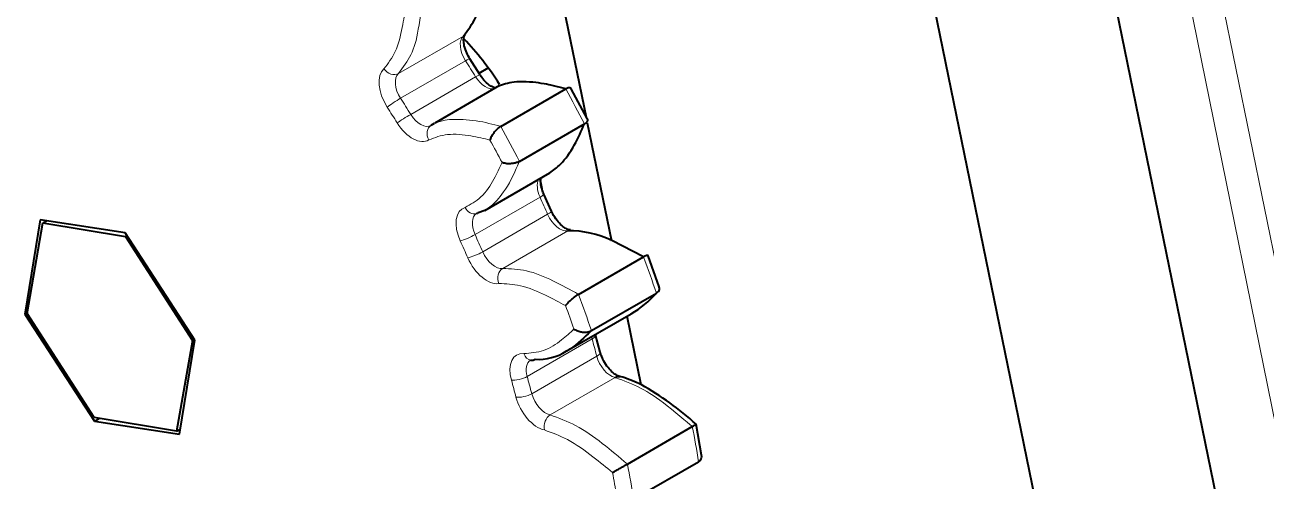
# Model space of a CAD drawing. Header units: inches. Extents: x 0 to 11, y 0 to 8.5.
# Drawn here: x 6.7585 to 7.1188, y 5.7456 to 5.8781 of the extents above; entities that cross this region are included whole.
import ezdxf

# ---------------------------------------------------------------- set-up
doc = ezdxf.new("R2010")
doc.units = ezdxf.units.IN
doc.header["$LTSCALE"] = 0.5
doc.header["$MEASUREMENT"] = 0
doc.layers.add('TANGENT_LINES', color=7, linetype='Continuous', lineweight=15)
doc.layers.add('Visible', color=7, linetype='Continuous', lineweight=40)

msp = doc.modelspace()

# ---------------------------------------------------------------- linework, layer by layer
at = {"layer": 'TANGENT_LINES'}
for p, q in [((7.169243959545326, 5.527431677565188), (7.064246657645474, 6.043049314768292)), ((7.077883644681362, 6.023093177673092), (7.177285414019258, 5.534953915878535)), ((6.885759912007313, 5.874815512693749), (6.866903731175672, 5.863928891748202)), ((6.867507486893843, 5.856731933152864), (6.886363667725484, 5.867618554098411)), ((6.889307291909437, 5.862963994840383), (6.870451111077795, 5.852077373894836)), ((6.877389361676562, 5.849512075460399), (6.879981446027181, 5.850328626378532)), ((6.889133536384811, 5.817160594905047), (6.907989717216452, 5.828047215850595)), ((6.910204426197025, 5.823061036494574), (6.891348245365385, 5.812174415549027)), ((6.894177541633249, 5.825843073992187), (6.892001917637814, 5.82420927852941)), ((6.897174707837773, 5.807353528295861), (6.916030888669415, 5.818240149241408)), ((6.904246704908182, 5.775990224856453), (6.923102885739824, 5.786876845801999)), ((6.924449521206639, 5.78187234633481), (6.905593340374998, 5.770985725389263)), ((6.910922961982926, 5.764824322324272), (6.929779142814567, 5.775710943269819))]:
    msp.add_line(p, q, dxfattribs=at)
at = {"layer": 'TANGENT_LINES', "extrusion": (0, 0, -1)}
for centre, major_axis, ratio, start_param, end_param in [((6.889125945031878, 5.869808125348283), (-0.003030782360447963, 0.005249469099347234), 0.5773502727292966, 10.91049599054452, 12.44855019274431), ((6.867912741596281, 5.857560676784543), (-0.004697449011787406, 0.00813622045414454), 0.5773502727292966, 10.91049599054453, 12.44855019274451), ((6.865052705822429, 5.866682519196988), (0.002212489272360661, -0.002493191194192717), 0.8108359706096768, 0.1647315704413731, 1.735527897235657), ((6.892168696819547, 5.864996822132203), (-0.003030782360447963, 0.005249469099347234), 0.5773502727292966, 9.541627891807922, 10.94114270888684), ((6.785480826539267, 5.791711952421862), (-0.08999999917232201, 0.1558845731590408), 0.577350272729297, 1.485718029775272, 1.516364748117501), ((6.87095549338395, 5.852749373568463), (-0.004697449011787406, 0.00813622045414454), 0.5773502727292966, 9.403088506687048, 10.94114270888689), ((6.78548082653926, 5.791711952421856), (-0.1079999990067959, 0.1870614877908654), 0.5773502727292966, 1.600052422705605, 1.653357767474361), ((6.911480259522025, 5.828904208044425), (-0.003030782360447963, 0.005249469099347234), 0.5773502727292966, 11.16182340283187, 12.20648272812275), ((6.906070222589683, 5.827575944693499), (0.003034010525128395, 0.001380540200255407), 0.1351174078092582, 0.0135374328725805, 0.9487568822179895), ((6.890267056086429, 5.816656759480685), (-0.004697449011787406, 0.00813622045414454), 0.5773502727292966, 11.16182340283171, 12.69987760503171), ((6.888593712382273, 5.826442410818223), (0.0009692573429638966, -0.003189302637603036), 0.809230715257391, 12.566039172738, 13.95109745167632), ((6.908243918440986, 5.822682101992219), (0.003058484144464014, 0.001325437983903186), 0.1597280321368281, 0.001756108683708401, 0.9460898068084542), ((6.913769549624527, 5.823750117304212), (-0.003030782360447963, 0.005249469099347234), 0.5773502727292966, 9.654415918973998, 11.19247012117401), ((6.887214041758042, 5.816689323747951), (0.003034010525128395, 0.001380540200255407), 0.1351174078092582, 0.9487568822179895, 2.519553209012848), ((6.785480826539269, 5.791711952421858), (-0.08999999917232201, 0.1558845731590408), 0.577350272729297, 1.737045442062455, 1.767692160404682), ((6.889387737609345, 5.811795481046672), (0.003058484144464015, 0.001325437983903188), 0.1597280321368301, 0.9460898068080296, 2.516886133603018), ((6.892556346188931, 5.811502668740472), (-0.004697449011787406, 0.00813622045414454), 0.5773502727292966, 9.654415918974188, 11.19247012117413), ((6.78548082653926, 5.791711952421856), (-0.1079999990067959, 0.1870614877908654), 0.5773502727292966, 1.851379834992788, 1.904685179761548), ((6.9271023694342, 5.786347410968453), (-0.003030782360447963, 0.005249469099347234), 0.5773502727292966, 11.4131508151188, 11.53345669207773), ((6.905889165998603, 5.774099962404712), (-0.004697449011787406, 0.00813622045414454), 0.5773502727292966, 11.41315081511906, 12.95120501731895), ((6.928494353334974, 5.781174383180735), (-0.003030782360447963, 0.005249469099347234), 0.5773502727292966, 9.905743331261263, 11.44379753346118), ((6.785480826539271, 5.791711952421855), (-0.08999999917232201, 0.1558845731590408), 0.577350272729297, 1.988372854349634, 2.019019572691867), ((6.907281149899378, 5.768926934616995), (-0.004697449011787406, 0.00813622045414454), 0.5773502727292966, 9.905743331261434, 11.44379753346124), ((6.911629484433226, 5.761819905636372), (-0.0006992334418050137, -0.003259169174033873), 0.7238639977488379, 0.9914286880372732, 2.562225014831801), ((6.78548082653926, 5.791711952421856), (-0.1079999990067959, 0.1870614877908654), 0.5773502727292966, 2.102707247279971, 2.156012592048728)]:
    msp.add_ellipse(centre, major_axis=major_axis, ratio=ratio, start_param=start_param, end_param=end_param, dxfattribs=at)
at = {"layer": 'TANGENT_LINES'}
for centre, major_axis, ratio, start_param, end_param in [((6.884844655496695, 5.86641448038117), (0.002801292866614676, 0.001806618218264405), 0.06938236575505001, 0.009031543623792554, 0.9536074353359325), ((6.804337007370909, 5.802598573367409), (0.08999999917232201, -0.1558845731590408), 0.577350272729297, 1.62522790547229, 1.655874623814516), ((6.870269764200236, 5.858921504402735), (0.003030782360447963, -0.005249469099347234), 0.5773502727292966, 9.542598382384085, 11.08065258458419), ((6.887733768121685, 5.861846116664958), (0.002832921439046477, 0.00175660673780501), 0.0444212549721734, 0.005732901012940253, 0.9546177583927126), ((6.804337007370901, 5.802598573367403), (0.1079999990067959, -0.1870614877908654), 0.5773502727292966, 1.488234886115434, 1.541540230884192), ((6.865988474665055, 5.855527859435623), (0.002801292866614676, 0.001806618218264405), 0.06938236575504983, 0.9536074353355445, 2.524403762130453), ((6.783123803935312, 5.790351124803669), (0.08833333252098259, -0.1529978218042436), 0.5773502727292965, 1.625227905472287, 1.655874623814517), ((6.868877587290044, 5.85095949571941), (0.002832921439046477, 0.00175660673780501), 0.04442125497217344, 0.9546177583931335, 2.525414085188022), ((6.873312515987905, 5.854110201186656), (0.003030782360447963, -0.005249469099347234), 0.5773502727292966, 11.05000586624193, 12.56637061435943), ((6.878110737245223, 5.846034713209411), (-0.001773879243816936, 0.002822138114881442), 0.8163045327236821, 12.53570911162176, 14.10650543841679), ((6.783123803935305, 5.790351124803663), (0.1063333323554564, -0.184174736436068), 0.5773502727292968, 1.497436593708894, 1.532338523290723), ((6.80433700737091, 5.802598573367406), (0.08999999917232201, -0.1558845731590408), 0.577350272729297, 1.373900493185106, 1.404547211527338), ((6.892624078690384, 5.818017587098877), (0.003030782360447963, -0.005249469099347234), 0.5773502727292966, 9.424858822161806, 10.82932517229682), ((6.783123803935314, 5.790351124803665), (0.08833333252098259, -0.1529978218042436), 0.5773502727292965, 1.373900493185106, 1.404547211527335), ((6.894913368792886, 5.812863496358665), (0.003030782360447963, -0.005249469099347234), 0.5773502727292966, 10.7986784539545, 12.33673265615453), ((6.804337007370901, 5.802598573367403), (0.1079999990067959, -0.1870614877908654), 0.5773502727292966, 1.236907473828252, 1.290212818597009), ((6.898418247599213, 5.804323525171895), (-0.0004614688881999741, 0.003301235765033239), 0.795062619443983, 0.3114348925187467, 1.882231219313979), ((6.783123803935305, 5.790351124803663), (0.1063333323554564, -0.184174736436068), 0.5773502727292968, 1.246109181421708, 1.281011111003542), ((6.92090351762188, 5.787167988905063), (-0.00321003336711999, -0.0008982187334315762), 0.3311272577138454, 2.229216627133816, 3.119139123398628), ((6.804337007370911, 5.802598573367402), (0.08999999917232201, -0.1558845731590408), 0.577350272729297, 1.122573080897927, 1.153219799240156), ((6.922225215394866, 5.782256165353932), (-0.003227393746047598, -0.0008336910213526161), 0.3538410195480635, 2.236083613070011, 3.144994614197292), ((6.905655757101933, 5.784020060008722), (0.0002934666509284365, 0.003320389801800983), 0.7567785179230961, 2.058860213484508, 3.142872331468774), ((6.908246188602559, 5.775460790022906), (0.003030782360447963, -0.005249469099347234), 0.5773502727292966, 9.424032129539503, 10.57799776000969), ((6.902047336790239, 5.776281367959515), (-0.00321003336711999, -0.0008982187334315762), 0.3311272577138454, 0.6584203003385692, 2.229216627133856), ((6.783123803935315, 5.790351124803662), (0.08833333252098259, -0.1529978218042436), 0.5773502727292965, 1.122573080897921, 1.153219799240146), ((6.903369034563225, 5.771369544408384), (-0.003227393746047598, -0.0008336910213526157), 0.3538410195480635, 0.6652872862748158, 2.23608361306997), ((6.909638172503334, 5.770287762235188), (0.003030782360447963, -0.005249469099347234), 0.5773502727292966, 10.5473510416673, 12.08540524386722), ((6.804337007370901, 5.802598573367403), (0.1079999990067959, -0.1870614877908654), 0.5773502727292966, 0.9855800615410696, 1.038885406309826), ((6.783123803935305, 5.790351124803663), (0.1063333323554564, -0.184174736436068), 0.5773502727292968, 0.9947817691345278, 1.029683698716357)]:
    msp.add_ellipse(centre, major_axis=major_axis, ratio=ratio, start_param=start_param, end_param=end_param, dxfattribs=at)
for points, knots in [([(6.873806123302241, 5.884599873800759), (6.873806119186936, 5.884599785154854), (6.873805646832443, 5.884589610382791), (6.872689021475046, 5.87566006515074), (6.870992243322937, 5.869490001478942), (6.86822986857362, 5.865732676431331), (6.866903731175672, 5.863928891748202)], [0, 0, 0, 0, 0.003024782398369469, 0.3471843523134736, 0.6866018107875633, 1, 1, 1, 1]), ([(6.862695683218474, 5.865321691578795), (6.86387526778879, 5.866853031084919), (6.866365933522486, 5.870086419288303), (6.868127163846485, 5.877325195451635), (6.868686345564268, 5.881420774937573), (6.86895349710853, 5.883377456190766)], [0, 0, 0, 0, 0.3196659983561324, 0.6749674151126395, 1, 1, 1, 1]), ([(6.879981446027181, 5.850328626378532), (6.880666534910518, 5.850447271171006), (6.882525383854507, 5.85076918961482), (6.889792049474161, 5.850433854538988), (6.894316745186321, 5.849192105802419), (6.896593818807889, 5.848567190123546)], [0, 0, 0, 0, 0.2247674850500838, 0.6098607237543219, 1, 1, 1, 1]), ([(6.893466852746532, 5.844616099679212), (6.891694536936962, 5.845041587345405), (6.887983011611307, 5.84593262958534), (6.881100146501943, 5.846708171428951), (6.877479838496567, 5.845330665552978), (6.875753714641267, 5.844673885591217)], [0, 0, 0, 0, 0.3234932331697118, 0.677448861598796, 1, 1, 1, 1]), ([(6.886236689778318, 5.82508158320003), (6.887847380171717, 5.825937084448829), (6.891194892756146, 5.827715080523112), (6.894760067700313, 5.83325440963922), (6.89625324472391, 5.836521801676004), (6.896964732216364, 5.838078689124965)], [0, 0, 0, 0, 0.326821157674159, 0.6792354028155846, 1, 1, 1, 1]), ([(6.902019460509196, 5.838426861496558), (6.902019432824471, 5.838426785805305), (6.902016255185556, 5.838418098001353), (6.899184581477794, 5.831443951300244), (6.895346471177772, 5.82692743818381), (6.894453328200751, 5.826098908982183), (6.894177541633249, 5.825843073992187)], [0, 0, 0, 0, 0.003597556466825229, 0.4129257258287169, 0.8187219704932225, 1, 1, 1, 1]), ([(6.897174707837773, 5.807353528295861), (6.899456236712123, 5.807269516840187), (6.904217486792651, 5.807094196003977), (6.91187288069811, 5.803850563317725), (6.916724041792187, 5.80117359453112), (6.91916435086513, 5.7998269826394)], [0, 0, 0, 0, 0.3137731003491046, 0.6548031086084076, 1, 1, 1, 1]), ([(6.915407965959126, 5.796555729606094), (6.913560020429666, 5.797551188898535), (6.909688888690503, 5.799636506891181), (6.90240998264638, 5.802745785195956), (6.898099116263357, 5.80289307073471), (6.896061224995258, 5.802962697553701)], [0, 0, 0, 0, 0.325052455084351, 0.6809296354843439, 1, 1, 1, 1]), ([(6.903298734497978, 5.782659232390529), (6.905222172888036, 5.782788717572135), (6.90911603430284, 5.783050850924079), (6.914337770902, 5.786454949141167), (6.916706944732914, 5.788715983442756), (6.917822923122651, 5.789781023663152)], [0, 0, 0, 0, 0.3405198398164559, 0.6893577002991557, 1, 1, 1, 1]), ([(6.952191236267007, 5.761463498907237), (6.95219116025461, 5.761463570947067), (6.952182390469751, 5.761471882404674), (6.943978359132484, 5.768416924271376), (6.937640337663576, 5.772768272057893), (6.932331551462965, 5.774755503340524), (6.929779142814567, 5.775710943269819)], [0, 0, 0, 0, 0.002987032458712548, 0.344623156056023, 0.6849016966911471, 1, 1, 1, 1]), ([(6.910922961982926, 5.764824322324271), (6.913395557791691, 5.76393642964958), (6.918538340283635, 5.762089690734171), (6.926199697054336, 5.75661839020313), (6.930953417749589, 5.752593412025563), (6.933335055435365, 5.75057687796169)], [0, 0, 0, 0, 0.3160381958732492, 0.6573317380707674, 1, 1, 1, 1]), ([(6.929037178764648, 5.7481055013943), (6.927228314089975, 5.749612181747057), (6.923424358907278, 5.752780657872876), (6.916139312382791, 5.758009383022706), (6.911481734085831, 5.759670937494608), (6.90927246182927, 5.760459078018179)], [0, 0, 0, 0, 0.3227659939829906, 0.6787613207342387, 1, 1, 1, 1])]:
    msp.add_open_spline(points, degree=3, knots=knots, dxfattribs=at)
at = {"layer": 'Visible'}
for p, q in [((7.100451581146255, 5.502313570672817), (6.972024402446573, 6.129905261523733)), ((7.147592033225358, 5.529530123036685), (7.03321550433113, 6.088459781767599)), ((6.92146523251296, 5.851191927937982), (6.889009356488367, 6.009795724412814)), ((6.890566689560732, 5.863602723402762), (6.887645948363311, 5.868221098599434)), ((6.890305503117181, 5.864015720279608), (6.89297189400332, 5.86555516175661)), ((6.896270639123923, 5.860413517001783), (6.877414458292282, 5.849526896056236)), ((6.896593818807889, 5.848567190123547), (6.91544999963953, 5.859453811069094)), ((6.91544999963953, 5.859453811069094), (6.91109494544053, 5.860567279096241)), ((6.921656160360457, 5.850862708119333), (6.917056626012567, 5.8594591308866)), ((6.876408316349274, 5.848899916529595), (6.877389361676562, 5.849512075460399)), ((6.902019460509196, 5.838426861496559), (6.920875641340837, 5.849313482442105)), ((6.928806409321048, 5.815317422148228), (6.92180456405877, 5.849533699043205)), ((6.892009040251528, 5.824213386124004), (6.910865221083169, 5.835100007069551)), ((6.91130240258545, 5.824007539976122), (6.909104233114811, 5.828956484893753)), ((6.892001917637814, 5.82420927852941), (6.890023696422878, 5.823453262303526)), ((6.762938274808417, 5.821438034564286), (6.758456447539931, 5.794123694847648)), ((6.75915734366565, 5.794296132625117), (6.763721678964424, 5.820572951150693)), ((6.787605631203791, 5.817665464520302), (6.762938274808417, 5.821438034564286)), ((6.763721678964424, 5.820572951150693), (6.764742195976894, 5.82116214691533)), ((6.763721678964424, 5.820572951150693), (6.78768787551088, 5.816627745319393)), ((6.807791160330678, 5.786578554759679), (6.787605631203791, 5.817665464520302)), ((6.78768787551088, 5.816627745319393), (6.788118145667604, 5.816876161907156)), ((6.78768787551088, 5.816627745319393), (6.807089736758562, 5.786405720962518)), ((6.938020531696771, 5.810713603584946), (6.928793130145153, 5.815442732336229)), ((6.91916435086513, 5.7998269826394), (6.938020531696771, 5.810713603584946)), ((6.942556851173198, 5.802036249648657), (6.939353971849131, 5.811021821903071)), ((6.922910246744705, 5.789318579649776), (6.941766427576346, 5.800205200595323)), ((6.758456447539931, 5.794123694847648), (6.759202177850098, 5.794554242437686)), ((6.758456447539931, 5.794123694847648), (6.778641976666818, 5.763036785087024)), ((6.778559204913332, 5.764074108268242), (6.75915734366565, 5.794296132625117)), ((6.915625642556633, 5.783307186943482), (6.934481823388275, 5.794193807889028)), ((6.937342853907506, 5.773601939910638), (6.933271977079916, 5.793495302805785)), ((6.807089736758562, 5.786405720962518), (6.802525401459788, 5.760128902436943)), ((6.803309333062192, 5.75926421504304), (6.807791160330678, 5.786578554759679)), ((6.807089736758562, 5.786405720962518), (6.807681529533881, 5.786747392676464)), ((6.925452609140914, 5.783089856375284), (6.924113550989, 5.788066207638494)), ((6.905184729223554, 5.780696207343645), (6.905362290451005, 5.780699670206921)), ((6.802525401459788, 5.760128902436943), (6.778559204913332, 5.764074108268242)), ((6.778641976666818, 5.763036785087024), (6.780021686914001, 5.763833361159872)), ((6.778641976666818, 5.763036785087024), (6.803309333062192, 5.75926421504304)), ((6.933335055435365, 5.750576877961691), (6.952191236267007, 5.761463498907237)), ((6.954904569547814, 5.753182064510075), (6.953305520327351, 5.762106809545587)), ((6.802525401459788, 5.760128902436943), (6.803548097444844, 5.760719356231974)), ((6.935165837078654, 5.740360682216472), (6.954022017910295, 5.751247303162019))]:
    msp.add_line(p, q, dxfattribs=at)
for centre, radius, start, end in [((6.916765017383107, 5.791079004131388), 0.0271710645477111, 63.72493796456058, 91.5482498383758), ((6.919094351773951, 5.820259781814335), 0.0302689485952112, 300.5544410428369, 318.5056382166335), ((6.907366112718662, 5.796687871722005), 0.0157245829974979, 267.1156472092991, 301.685707690777), ((6.895528469626976, 5.698842176548296), 0.08568257223426927, 47.60155648748353, 60.78238152387718)]:
    msp.add_arc(centre, radius, start, end, dxfattribs=at)
at = {"layer": 'Visible', "extrusion": (0, 0, -1)}
for centre, major_axis, ratio, start_param, end_param in [((6.883908886654071, 5.877569140142535), (0.002212489272360671, -0.002493191194192708), 0.8108359706096845, 12.51223481431344, 12.73110218479998), ((6.888593712382273, 5.826442410818223), (0.0009692573429638966, -0.003189302637603036), 0.809230715257391, 12.38030112488152, 12.566039172738), ((6.930485665264867, 5.772706526581919), (-0.0006992334418050281, -0.003259169174033868), 0.7238639977488416, 2.562225014831906, 3.160519714871753)]:
    msp.add_ellipse(centre, major_axis=major_axis, ratio=ratio, start_param=start_param, end_param=end_param, dxfattribs=at)
at = {"layer": 'Visible'}
for centre, major_axis, ratio, start_param, end_param in [((6.871900206804962, 5.841606158520479), (0.0266666664214311, -0.04618802167675694), 0.5773502727292965, 1.653858066681738, 1.974895547750797), ((6.871900206804962, 5.841606158520479), (0.0266666664214311, -0.04618802167675694), 0.5773502727292965, 0.9961326242522746, 1.080436053005968), ((6.917274428430854, 5.815210146117441), (-0.0004614688881999782, 0.003301235765033238), 0.7950626194439845, 12.56593251360066, 12.87780550687784), ((6.92090351762188, 5.787167988905063), (-0.00321003336711999, -0.0008982187334315762), 0.3311272577138454, 3.119139123398628, 3.141113177504464), ((6.905655757101933, 5.784020060008722), (0.0002934666509284365, 0.003320389801800983), 0.7567785179230961, 9.42605763864836, 9.912841847458989)]:
    msp.add_ellipse(centre, major_axis=major_axis, ratio=ratio, start_param=start_param, end_param=end_param, dxfattribs=at)
for points, knots in [([(6.885759912007313, 5.874815512693749), (6.887075330192671, 5.876533700684292), (6.889815376575232, 5.880112725849412), (6.891691171466108, 5.887712203069319), (6.892337095458277, 5.892883073829746), (6.892662304133882, 5.895486494746307)], [0, 0, 0, 0, 0.3143448417763038, 0.654787546784502, 1, 1, 1, 1]), ([(6.885816818546356, 5.873552706089657), (6.885816479260161, 5.873557627096224), (6.885813979282579, 5.873593886768018), (6.885863166944755, 5.874709665896149), (6.886105403847687, 5.87505922045426), (6.886120368894512, 5.875074747692076), (6.886122670378158, 5.875077135635416)], [0, 0, 0, 0, 0.08378780971199985, 0.6173774490133138, 0.9411562453618705, 1, 1, 1, 1]), ([(6.887645948363311, 5.868221098599435), (6.887329510978327, 5.86875326004745), (6.886673105073242, 5.869857155900195), (6.88594212457907, 5.871967001906906), (6.885856155650998, 5.873054908736909), (6.885816818546356, 5.873552706089657)], [0, 0, 0, 0, 0.3354961135928503, 0.6959406206282239, 1, 1, 1, 1]), ([(6.894619077556186, 5.859853457062715), (6.894335029570835, 5.859971316942588), (6.893683851338591, 5.860241509981037), (6.892414509256217, 5.861199623863468), (6.891093274006736, 5.862763468797763), (6.890718679830948, 5.863360485837331), (6.890566689560732, 5.863602723402762)], [0, 0, 0, 0, 0.2106412588585947, 0.4828937702587914, 0.7901859647887163, 1, 1, 1, 1]), ([(6.895230156198552, 5.859761404811463), (6.895226512772672, 5.859759575373624), (6.895205286706219, 5.859748917336264), (6.894703918788049, 5.85981638582455), (6.894639147560806, 5.859844687506865), (6.894619077556186, 5.859853457062715)], [0, 0, 0, 0, 0.1251161863063088, 0.7289086075719703, 1, 1, 1, 1]), ([(6.91109494544053, 5.860567279096241), (6.91030952938462, 5.860735151779384), (6.908273653877139, 5.861170294251214), (6.901081509108979, 5.861924271220841), (6.897766938006619, 5.860878642370754), (6.896245542508321, 5.860398696406016)], [0, 0, 0, 0, 0.2536209323078562, 0.6574103500743325, 1, 1, 1, 1]), ([(6.917052174303712, 5.859467058635007), (6.917040299634547, 5.859493033121977), (6.917004419704206, 5.859571516384982), (6.916628102391073, 5.859846542853472), (6.916094278519224, 5.859769620287127), (6.915676135877465, 5.859564657335707), (6.91544999963953, 5.859453811069094)], [0, 0, 0, 0, 0.1259565012111827, 0.3805841179301657, 0.6650129326692338, 1, 1, 1, 1]), ([(6.896593818807889, 5.848567190123546), (6.896344726162735, 5.848402348036497), (6.895834333090339, 5.848064585116128), (6.895121218617374, 5.847373540016275), (6.894444245124833, 5.846532504794847), (6.893893403570362, 5.845739867465747), (6.893478112958227, 5.844664083939665), (6.893468294937831, 5.844622245432486), (6.893466852746532, 5.844616099679212)], [0, 0, 0, 0, 0.181915222623255, 0.3727459288616384, 0.5688581880404575, 0.7697074187910656, 0.9661718000840591, 1, 1, 1, 1]), ([(6.910858098469456, 5.835095899474957), (6.911891543286937, 5.83583562186561), (6.91425639936489, 5.837528346007183), (6.918236123211604, 5.843112351286921), (6.919993252809336, 5.847240449886251), (6.920875641340837, 5.849313482442105)], [0, 0, 0, 0, 0.2787137713412701, 0.6377872770912822, 1, 1, 1, 1]), ([(6.921703564820771, 5.850150874235645), (6.921636476425499, 5.850019674763316), (6.921484562648777, 5.849722588996626), (6.921093822323729, 5.849460068329327), (6.920875641340837, 5.849313482442105)], [0, 0, 0, 0, 0.4416215350573741, 1, 1, 1, 1]), ([(6.921659375372323, 5.850856362939711), (6.921677391249094, 5.850830893675035), (6.921731873870056, 5.850753870929428), (6.921756219128241, 5.850246792114485), (6.921716139243087, 5.850173780470181), (6.921703564820771, 5.850150874235645)], [0, 0, 0, 0, 0.2531963030242904, 0.7657022958790252, 1, 1, 1, 1]), ([(6.902019460509196, 5.838426861496558), (6.901751520736397, 5.838297343034915), (6.901202415542716, 5.838031913012252), (6.900235700929301, 5.837809994630437), (6.89915379464203, 5.837724832558997), (6.898169512762269, 5.837731649735012), (6.897012303636974, 5.838057424185323), (6.896970870543639, 5.838075945226268), (6.896964732216364, 5.838078689124965)], [0, 0, 0, 0, 0.1802587501561524, 0.3694151670111545, 0.5645799123553791, 0.7659037338389756, 0.9653185562567229, 1, 1, 1, 1]), ([(6.909104233114811, 5.828956484893753), (6.908877493854207, 5.829505600181625), (6.908421217345068, 5.830610606901666), (6.90810424913778, 5.832476965557403), (6.908206599683174, 5.833258129380058), (6.908251069533835, 5.833597533907912)], [0, 0, 0, 0, 0.3584071389531572, 0.7212370622366306, 1, 1, 1, 1]), ([(6.916812959542654, 5.818511381882474), (6.916702084542094, 5.818512557715748), (6.916411957320943, 5.818515634525117), (6.915465249914512, 5.818884440893065), (6.914224117842191, 5.819794037544449), (6.912900268371366, 5.821164045655274), (6.911681223195956, 5.823137925863166), (6.911407898614086, 5.823765365097517), (6.91130240258545, 5.824007539976122)], [0, 0, 0, 0, 0.09055846617894907, 0.2369648343783093, 0.4217417933664898, 0.6320244957920623, 0.8579712294317238, 1, 1, 1, 1]), ([(6.93935006143407, 5.811032159689479), (6.939348146198081, 5.8110428797131), (6.939341323005295, 5.811081070718425), (6.939069612107619, 5.811203060816505), (6.938636817543587, 5.811034689633531), (6.938240509758318, 5.810828212555641), (6.938020531696771, 5.810713603584946)], [0, 0, 0, 0, 0.0876170793012339, 0.312143373993005, 0.6181922918626859, 1, 1, 1, 1]), ([(6.941766427576346, 5.800205200595322), (6.941977326589511, 5.800359724807548), (6.94238368791876, 5.800657462873451), (6.942688307914313, 5.801229622925755), (6.942601529031212, 5.801927791898047), (6.942566854928837, 5.802011738904091), (6.942557086281117, 5.802035389083132)], [0, 0, 0, 0, 0.3099650695013865, 0.597242328319223, 0.8865320933513494, 1, 1, 1, 1]), ([(6.91916435086513, 5.7998269826394), (6.918909022308525, 5.799668800640918), (6.918386111767045, 5.799344845359232), (6.917593810128579, 5.798745721034162), (6.91678504496602, 5.798047965780175), (6.916103061248617, 5.797416702188632), (6.915432462026672, 5.796592241900755), (6.915411050151153, 5.796560326708379), (6.915407965959126, 5.796555729606094)], [0, 0, 0, 0, 0.1850447055854101, 0.3789698593921854, 0.5768981840008195, 0.7769983383260602, 0.9678785753102456, 1, 1, 1, 1]), ([(6.922910246744705, 5.789318579649775), (6.922910210994679, 5.789318531530848), (6.922906078623981, 5.789312969430231), (6.918102305557322, 5.784609259261767), (6.916361477522294, 5.783694040672062), (6.915625597776237, 5.783307161089572)], [0, 0, 0, 0, 0.005012519452310266, 0.579400653147946, 1, 1, 1, 1]), ([(6.917822923122651, 5.789781023663152), (6.917828996646102, 5.789776396384387), (6.91786934481612, 5.789745656035417), (6.919019696370957, 5.78911534159547), (6.920024905839775, 5.788917922038912), (6.921115104150902, 5.788832758400376), (6.92209294818946, 5.788947918504128), (6.922642190501643, 5.789197010813622), (6.922910246744705, 5.789318579649775)], [0, 0, 0, 0, 0.036503879080227, 0.2425058092993646, 0.4450286346905893, 0.6380552471660487, 0.8233538303792878, 1, 1, 1, 1]), ([(6.931184898706672, 5.775965695755953), (6.930916339340308, 5.776050960122501), (6.930299633447235, 5.776246756821128), (6.929038024389628, 5.777126705717323), (6.927688545802745, 5.778550806517398), (6.926461652974726, 5.780341639841604), (6.925618487306745, 5.782434017494834), (6.925495386220641, 5.782920726990855), (6.925452609140914, 5.783089856375284)], [0, 0, 0, 0, 0.1284409637487231, 0.2949452120331912, 0.4852979179205901, 0.690783645355775, 0.8925486925076431, 1, 1, 1, 1]), ([(6.93735253738515, 5.77362352810629), (6.93730282896716, 5.773653937686114), (6.937042963094206, 5.773812913013165), (6.931924694867452, 5.775928907735558), (6.930910473628152, 5.776055635517356), (6.93056322871773, 5.776099024055807)], [0, 0, 0, 0, 0.1346093050806677, 0.7037110812788997, 1, 1, 1, 1]), ([(6.952191236267007, 5.761463498907237), (6.952402924028358, 5.761585945577406), (6.952780217366302, 5.761804183573845), (6.953169193866498, 5.762030664277256), (6.953268047513082, 5.762091071648335), (6.953304263814874, 5.762113202663802)], [0, 0, 0, 0, 0.447500387627653, 0.7975846780243464, 1, 1, 1, 1]), ([(6.929037178764648, 5.7481055013943), (6.929041691294823, 5.748108123242376), (6.92907332590543, 5.748126503428147), (6.929962838319588, 5.748640417146265), (6.930756724141634, 5.749095522127109), (6.931679367952089, 5.749624638556302), (6.932540614029897, 5.750118896529446), (6.933074371804676, 5.750426598454952), (6.933335055435365, 5.75057687796169)], [0, 0, 0, 0, 0.03138226540843071, 0.2200020182858693, 0.4198727354856319, 0.6185552036525519, 0.8137049817016598, 1, 1, 1, 1]), ([(6.954022017910295, 5.751247303162018), (6.954235752804672, 5.751405648736107), (6.954657072165653, 5.751717783337634), (6.954958688388571, 5.752438022655812), (6.954922183976306, 5.752936340910343), (6.954903894322981, 5.753186011225676)], [0, 0, 0, 0, 0.3393924509723577, 0.6690185567615008, 1, 1, 1, 1])]:
    msp.add_open_spline(points, degree=3, knots=knots, dxfattribs=at)

doc.saveas('drawing.dxf')
